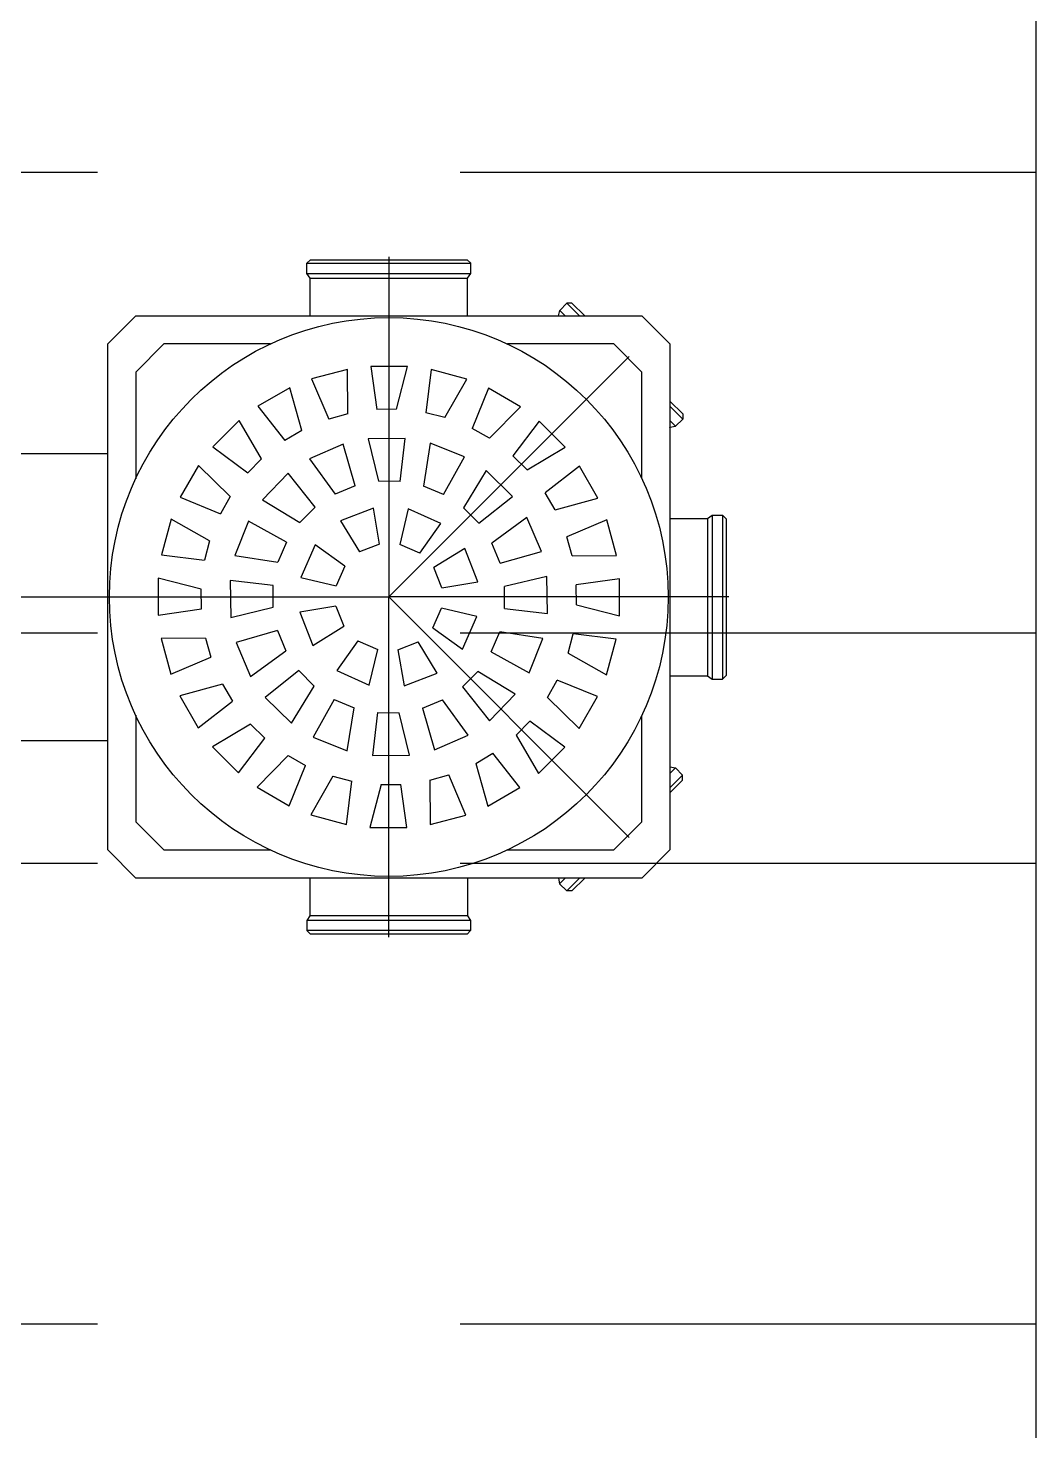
# Model space of a CAD drawing. Header units: millimetres. Extents: x -1292 to 2253, y 326 to 453.
# Drawn here: x 2098.7208 to 2098.9987, y 355.3288 to 355.7156 of the extents above; entities that cross this region are included whole.
import ezdxf

# ---------------------------------------------------------------- set-up
doc = ezdxf.new("R2010")
doc.units = ezdxf.units.MM
doc.header["$LTSCALE"] = 0.5
doc.linetypes.add('HIDDEN', pattern=[9.525, 6.35, -3.175])
doc.linetypes.add('HIDDENX2', pattern=[0.75, 0.5, -0.25])
for name, color, linetype in [('-HIDRO', 8, 'Continuous'), ('Eixo', 4, 'HIDDENX2'), ('Esgoto', 5, 'ByLayer')]:
    doc.layers.add(name, color=color, linetype=linetype)

msp = doc.modelspace()

# ---------------------------------------------------------------- linework, layer by layer
at = {"layer": '-HIDRO', "ltscale": 0.05}
msp.add_line((2098.99874, 355.77117), (2098.99874, 354.1712), dxfattribs=at)
at = {"layer": '-HIDRO', "linetype": 'HIDDEN', "ltscale": 0.05}
for p, q in [((2098.99874, 355.67575), (2097.64874, 355.67575)), ((2098.99874, 355.67575), (2098.82374, 355.67575)), ((2098.99874, 355.54875), (2097.64874, 355.54875)), ((2098.99874, 355.54875), (2098.82374, 355.54875)), ((2098.99874, 355.48525), (2097.64874, 355.48525)), ((2098.99874, 355.48525), (2098.82374, 355.48525)), ((2098.99874, 355.35825), (2097.64874, 355.35825)), ((2098.99874, 355.35825), (2098.82374, 355.35825))]:
    msp.add_line(p, q, dxfattribs=at)
at = {"layer": 'Eixo'}
for p in [(2098.82031, 355.65249), (2098.88661, 355.62504), (2098.68379, 355.55874), (2098.82031, 355.46499), (2098.88661, 355.49245), (2098.91406, 355.55874)]:
    msp.add_line(p, (2098.82031, 355.55874), dxfattribs=at)
at = {"layer": 'Esgoto', "color": 2}
for p, q in [((2098.79875, 355.65173), (2098.79775, 355.65073)), ((2098.79775, 355.64794), (2098.79775, 355.65073)), ((2098.79775, 355.65073), (2098.82035, 355.65073)), ((2098.79875, 355.65173), (2098.82035, 355.65173)), ((2098.82035, 355.65173), (2098.84195, 355.65173)), ((2098.82035, 355.65073), (2098.84295, 355.65073)), ((2098.84195, 355.65173), (2098.84295, 355.65073)), ((2098.84295, 355.64794), (2098.84295, 355.65073)), ((2098.79865, 355.64662), (2098.79775, 355.64794)), ((2098.79775, 355.64794), (2098.82035, 355.64794)), ((2098.79865, 355.63624), (2098.79865, 355.64662)), ((2098.79865, 355.64662), (2098.82035, 355.64662)), ((2098.82035, 355.64794), (2098.84295, 355.64794)), ((2098.82035, 355.64662), (2098.84205, 355.64662)), ((2098.84205, 355.64662), (2098.84295, 355.64794)), ((2098.84205, 355.63624), (2098.84205, 355.64662)), ((2098.86714, 355.63624), (2098.86743, 355.63777)), ((2098.86743, 355.63777), (2098.8694, 355.63974)), ((2098.86743, 355.63777), (2098.86895, 355.63624)), ((2098.87082, 355.63974), (2098.8694, 355.63974)), ((2098.8694, 355.63974), (2098.8729, 355.63624)), ((2098.87082, 355.63974), (2098.87432, 355.63624)), ((2098.74281, 355.62849), (2098.75056, 355.63624)), ((2098.75056, 355.63624), (2098.89006, 355.63624)), ((2098.77355, 355.63624), (2098.77354, 355.63625)), ((2098.77354, 355.63624), (2098.77354, 355.63625)), ((2098.89006, 355.63624), (2098.89781, 355.62849)), ((2098.74281, 355.48899), (2098.74281, 355.62849)), ((2098.75056, 355.62074), (2098.75831, 355.62849)), ((2098.78767, 355.62849), (2098.75831, 355.62849)), ((2098.88231, 355.62849), (2098.853, 355.62849)), ((2098.88231, 355.62849), (2098.89006, 355.62074)), ((2098.89781, 355.62849), (2098.89781, 355.48899)), ((2098.80888, 355.62149), (2098.79904, 355.61887)), ((2098.80898, 355.60928), (2098.80888, 355.62149)), ((2098.81533, 355.62233), (2098.817, 355.61043)), ((2098.82551, 355.62231), (2098.81533, 355.62233)), ((2098.82245, 355.61049), (2098.82551, 355.62231)), ((2098.83196, 355.62145), (2098.83049, 355.60953)), ((2098.84179, 355.6188), (2098.83196, 355.62145)), ((2098.75056, 355.62074), (2098.75056, 355.59134)), ((2098.79904, 355.61887), (2098.80373, 355.60781)), ((2098.83577, 355.60818), (2098.84179, 355.6188)), ((2098.89006, 355.59143), (2098.89006, 355.62074)), ((2098.79303, 355.6164), (2098.7842, 355.61132)), ((2098.79629, 355.60463), (2098.79303, 355.6164)), ((2098.84779, 355.6163), (2098.84328, 355.60516)), ((2098.8566, 355.6112), (2098.84779, 355.6163)), ((2098.7842, 355.61132), (2098.7916, 355.60185)), ((2098.80898, 355.60928), (2098.80373, 355.60781)), ((2098.82245, 355.61049), (2098.817, 355.61043)), ((2098.83577, 355.60818), (2098.83049, 355.60953)), ((2098.84804, 355.60249), (2098.8566, 355.6112)), ((2098.89781, 355.61275), (2098.90136, 355.6092)), ((2098.89781, 355.61133), (2098.90136, 355.60778)), ((2098.77904, 355.60737), (2098.77183, 355.60018)), ((2098.78523, 355.59685), (2098.77904, 355.60737)), ((2098.86175, 355.60723), (2098.85452, 355.59764)), ((2098.86894, 355.60002), (2098.86175, 355.60723)), ((2098.89781, 355.60738), (2098.89939, 355.60581)), ((2098.89781, 355.60551), (2098.89782, 355.60552)), ((2098.89781, 355.60552), (2098.89782, 355.60552)), ((2098.89782, 355.60552), (2098.89939, 355.60581)), ((2098.89939, 355.60581), (2098.90136, 355.60778)), ((2098.90136, 355.6092), (2098.90136, 355.60778)), ((2098.79629, 355.60463), (2098.7916, 355.60185)), ((2098.82483, 355.60246), (2098.81465, 355.60233)), ((2098.81465, 355.60233), (2098.81747, 355.59065)), ((2098.82347, 355.59062), (2098.82483, 355.60246)), ((2098.84804, 355.60249), (2098.84328, 355.60516)), ((2098.70228, 355.59834), (2098.74281, 355.59834)), ((2098.77183, 355.60018), (2098.78142, 355.59294)), ((2098.80776, 355.60086), (2098.7984, 355.59684)), ((2098.81103, 355.5894), (2098.80776, 355.60086)), ((2098.83176, 355.60118), (2098.82989, 355.58931)), ((2098.84122, 355.59741), (2098.83176, 355.60118)), ((2098.85842, 355.59383), (2098.86894, 355.60002)), ((2098.76786, 355.59503), (2098.76276, 355.58622)), ((2098.77657, 355.58647), (2098.76786, 355.59503)), ((2098.78523, 355.59685), (2098.78142, 355.59294)), ((2098.7984, 355.59684), (2098.80548, 355.58713)), ((2098.83543, 355.58699), (2098.84122, 355.59741)), ((2098.85842, 355.59383), (2098.85452, 355.59764)), ((2098.87289, 355.59485), (2098.86342, 355.58746)), ((2098.87797, 355.58603), (2098.87289, 355.59485)), ((2098.7926, 355.59285), (2098.78549, 355.58556)), ((2098.80001, 355.58352), (2098.7926, 355.59285)), ((2098.82347, 355.59062), (2098.81747, 355.59065)), ((2098.84713, 355.59357), (2098.84086, 355.58332)), ((2098.85442, 355.58646), (2098.84713, 355.59357)), ((2098.76276, 355.58622), (2098.77389, 355.58171)), ((2098.77657, 355.58647), (2098.77389, 355.58171)), ((2098.81103, 355.5894), (2098.80548, 355.58713)), ((2098.83543, 355.58699), (2098.82989, 355.58931)), ((2098.84509, 355.57905), (2098.85442, 355.58646)), ((2098.8662, 355.58277), (2098.86342, 355.58746)), ((2098.78549, 355.58556), (2098.79574, 355.57929)), ((2098.80001, 355.58352), (2098.79574, 355.57929)), ((2098.81612, 355.58325), (2098.80695, 355.57971)), ((2098.81779, 355.57334), (2098.81612, 355.58325)), ((2098.82569, 355.58302), (2098.82337, 355.57324)), ((2098.83468, 355.57904), (2098.82569, 355.58302)), ((2098.84509, 355.57905), (2098.84086, 355.58332)), ((2098.8662, 355.58277), (2098.87797, 355.58603)), ((2098.76026, 355.58022), (2098.75761, 355.57039)), ((2098.77088, 355.5742), (2098.76026, 355.58022)), ((2098.78165, 355.57965), (2098.77788, 355.57019)), ((2098.79207, 355.57386), (2098.78165, 355.57965)), ((2098.80695, 355.57971), (2098.81223, 355.57115)), ((2098.82885, 355.57085), (2098.83468, 355.57904)), ((2098.85841, 355.58066), (2098.8487, 355.57358)), ((2098.86244, 355.5713), (2098.85841, 355.58066)), ((2098.88044, 355.58002), (2098.86938, 355.57533)), ((2098.88306, 355.57017), (2098.88044, 355.58002)), ((2098.89781, 355.58041), (2098.90819, 355.58041)), ((2098.90819, 355.58041), (2098.90951, 355.58131)), ((2098.90819, 355.58041), (2098.90819, 355.55871)), ((2098.90951, 355.58131), (2098.9123, 355.58131)), ((2098.90951, 355.58131), (2098.90951, 355.55871)), ((2098.9133, 355.58031), (2098.9123, 355.58131)), ((2098.9123, 355.58131), (2098.9123, 355.55871)), ((2098.9133, 355.58031), (2098.9133, 355.55871)), ((2098.87085, 355.57008), (2098.86938, 355.57533)), ((2098.77088, 355.5742), (2098.76953, 355.56892)), ((2098.79207, 355.57386), (2098.78975, 355.56832)), ((2098.80002, 355.57311), (2098.79604, 355.56412)), ((2098.80821, 355.56728), (2098.80002, 355.57311)), ((2098.81779, 355.57334), (2098.81223, 355.57115)), ((2098.82885, 355.57085), (2098.82337, 355.57324)), ((2098.84128, 355.57211), (2098.83272, 355.56683)), ((2098.84482, 355.56294), (2098.84128, 355.57211)), ((2098.85097, 355.56803), (2098.8487, 355.57358)), ((2098.85097, 355.56803), (2098.86244, 355.5713)), ((2098.75761, 355.57039), (2098.76953, 355.56892)), ((2098.77788, 355.57019), (2098.78975, 355.56832)), ((2098.80821, 355.56728), (2098.80582, 355.5618)), ((2098.83491, 355.56127), (2098.83272, 355.56683)), ((2098.87085, 355.57008), (2098.88306, 355.57017)), ((2098.75675, 355.56394), (2098.75673, 355.55376)), ((2098.75675, 355.56394), (2098.75673, 355.55376)), ((2098.76857, 355.56088), (2098.75675, 355.56394)), ((2098.78844, 355.5619), (2098.7766, 355.56326)), ((2098.7766, 355.56326), (2098.77673, 355.55308)), ((2098.79604, 355.56412), (2098.80582, 355.5618)), ((2098.83491, 355.56127), (2098.84482, 355.56294)), ((2098.8639, 355.56441), (2098.85222, 355.56159)), ((2098.86403, 355.55423), (2098.8639, 355.56441)), ((2098.8839, 355.56373), (2098.872, 355.56206)), ((2098.88388, 355.55354), (2098.8839, 355.56373)), ((2098.76863, 355.55543), (2098.76857, 355.56088)), ((2098.78841, 355.5559), (2098.78844, 355.5619)), ((2098.85219, 355.55559), (2098.85222, 355.56159)), ((2098.87206, 355.55661), (2098.872, 355.56206)), ((2098.75673, 355.55376), (2098.76863, 355.55543)), ((2098.77673, 355.55308), (2098.78841, 355.5559)), ((2098.80572, 355.55622), (2098.79581, 355.55455)), ((2098.80572, 355.55622), (2098.80791, 355.55066)), ((2098.83242, 355.55021), (2098.83481, 355.55569)), ((2098.84459, 355.55337), (2098.83481, 355.55569)), ((2098.85219, 355.55559), (2098.86403, 355.55423)), ((2098.87206, 355.55661), (2098.88388, 355.55354)), ((2098.90819, 355.55871), (2098.90819, 355.53701)), ((2098.90951, 355.55871), (2098.90951, 355.53611)), ((2098.9123, 355.55871), (2098.9123, 355.53611)), ((2098.9133, 355.55871), (2098.9133, 355.53711)), ((2098.79581, 355.55455), (2098.79935, 355.54538)), ((2098.84061, 355.54438), (2098.84459, 355.55337)), ((2098.76978, 355.54741), (2098.75757, 355.54731)), ((2098.76978, 355.54741), (2098.77125, 355.54216)), ((2098.78966, 355.54946), (2098.77819, 355.54619)), ((2098.78966, 355.54946), (2098.79193, 355.5439)), ((2098.79935, 355.54538), (2098.80791, 355.55066)), ((2098.83242, 355.55021), (2098.84061, 355.54438)), ((2098.84856, 355.54363), (2098.85088, 355.54917)), ((2098.86275, 355.5473), (2098.85088, 355.54917)), ((2098.86975, 355.54329), (2098.8711, 355.54857)), ((2098.88302, 355.5471), (2098.8711, 355.54857)), ((2098.75757, 355.54731), (2098.76019, 355.53747)), ((2098.77819, 355.54619), (2098.78222, 355.53683)), ((2098.78222, 355.53683), (2098.79193, 355.5439)), ((2098.81178, 355.54664), (2098.80595, 355.53845)), ((2098.81178, 355.54664), (2098.81726, 355.54425)), ((2098.81494, 355.53447), (2098.81726, 355.54425)), ((2098.82284, 355.54415), (2098.8284, 355.54634)), ((2098.82284, 355.54415), (2098.82451, 355.53424)), ((2098.83368, 355.53778), (2098.8284, 355.54634)), ((2098.84856, 355.54363), (2098.85898, 355.53784)), ((2098.85898, 355.53784), (2098.86275, 355.5473)), ((2098.88037, 355.53727), (2098.88302, 355.5471)), ((2098.76019, 355.53747), (2098.77125, 355.54216)), ((2098.86975, 355.54329), (2098.88037, 355.53727)), ((2098.79554, 355.53844), (2098.78621, 355.53102)), ((2098.79554, 355.53844), (2098.79977, 355.53417)), ((2098.80595, 355.53845), (2098.81494, 355.53447)), ((2098.82451, 355.53424), (2098.83368, 355.53778)), ((2098.84062, 355.53397), (2098.84489, 355.5382)), ((2098.85514, 355.53193), (2098.84489, 355.5382)), ((2098.89781, 355.53701), (2098.90819, 355.53701)), ((2098.90819, 355.53701), (2098.90951, 355.53611)), ((2098.90951, 355.53611), (2098.9123, 355.53611)), ((2098.9133, 355.53711), (2098.9123, 355.53611)), ((2098.77443, 355.53472), (2098.76266, 355.53146)), ((2098.77443, 355.53472), (2098.77721, 355.53003)), ((2098.7935, 355.52392), (2098.79977, 355.53417)), ((2098.84062, 355.53397), (2098.84803, 355.52464)), ((2098.84803, 355.52464), (2098.85514, 355.53193)), ((2098.86406, 355.53102), (2098.86673, 355.53578)), ((2098.87787, 355.53127), (2098.86673, 355.53578)), ((2098.76266, 355.53146), (2098.76774, 355.52263)), ((2098.76774, 355.52263), (2098.77721, 355.53003)), ((2098.78621, 355.53102), (2098.7935, 355.52392)), ((2098.8052, 355.5305), (2098.79941, 355.52008)), ((2098.8052, 355.5305), (2098.81074, 355.52818)), ((2098.80887, 355.51631), (2098.81074, 355.52818)), ((2098.8296, 355.52809), (2098.83515, 355.53036)), ((2098.8296, 355.52809), (2098.83287, 355.51662)), ((2098.84223, 355.52065), (2098.83515, 355.53036)), ((2098.86406, 355.53102), (2098.87277, 355.52246)), ((2098.87277, 355.52246), (2098.87787, 355.53127)), ((2098.75056, 355.52619), (2098.75056, 355.49674)), ((2098.81716, 355.52687), (2098.8158, 355.51503)), ((2098.81716, 355.52687), (2098.82316, 355.52684)), ((2098.82598, 355.51516), (2098.82316, 355.52684)), ((2098.8554, 355.52064), (2098.85921, 355.52454)), ((2098.8688, 355.51731), (2098.85921, 355.52454)), ((2098.89006, 355.49674), (2098.89006, 355.5261)), ((2098.78221, 355.52366), (2098.77169, 355.51747)), ((2098.78221, 355.52366), (2098.78611, 355.51985)), ((2098.83287, 355.51662), (2098.84223, 355.52065)), ((2098.8554, 355.52064), (2098.86159, 355.51012)), ((2098.70228, 355.51914), (2098.74281, 355.51914)), ((2098.77169, 355.51747), (2098.77888, 355.51026)), ((2098.77888, 355.51026), (2098.78611, 355.51985)), ((2098.79941, 355.52008), (2098.80887, 355.51631)), ((2098.86159, 355.51012), (2098.8688, 355.51731)), ((2098.79259, 355.515), (2098.78403, 355.50629)), ((2098.79259, 355.515), (2098.79735, 355.51232)), ((2098.8158, 355.51503), (2098.82598, 355.51516)), ((2098.84434, 355.51286), (2098.84903, 355.51564)), ((2098.84434, 355.51286), (2098.8476, 355.50109)), ((2098.85642, 355.50617), (2098.84903, 355.51564)), ((2098.74281, 355.51198), (2098.74281, 355.51197)), ((2098.74281, 355.51197), (2098.74281, 355.51197)), ((2098.79284, 355.50119), (2098.79735, 355.51232)), ((2098.80486, 355.50931), (2098.79884, 355.49869)), ((2098.80486, 355.50931), (2098.81014, 355.50796)), ((2098.83165, 355.50821), (2098.8369, 355.50968)), ((2098.84159, 355.49862), (2098.8369, 355.50968)), ((2098.89781, 355.51192), (2098.89934, 355.51163)), ((2098.89934, 355.51163), (2098.89781, 355.51011)), ((2098.90131, 355.50966), (2098.89781, 355.50616)), ((2098.89934, 355.51163), (2098.90131, 355.50966)), ((2098.90131, 355.50824), (2098.90131, 355.50966)), ((2098.78403, 355.50629), (2098.79284, 355.50119)), ((2098.80867, 355.49604), (2098.81014, 355.50796)), ((2098.81818, 355.507), (2098.81512, 355.49518)), ((2098.81818, 355.507), (2098.82363, 355.50706)), ((2098.8253, 355.49516), (2098.82363, 355.50706)), ((2098.83165, 355.50821), (2098.83174, 355.496)), ((2098.8476, 355.50109), (2098.85642, 355.50617)), ((2098.90131, 355.50824), (2098.89781, 355.50474)), ((2098.79884, 355.49869), (2098.80867, 355.49604)), ((2098.83174, 355.496), (2098.84159, 355.49862)), ((2098.75056, 355.49674), (2098.75831, 355.48899)), ((2098.81512, 355.49518), (2098.8253, 355.49516)), ((2098.88231, 355.48899), (2098.89006, 355.49674)), ((2098.74281, 355.48899), (2098.75056, 355.48124)), ((2098.75831, 355.48899), (2098.78776, 355.48899)), ((2098.85291, 355.48899), (2098.88231, 355.48899)), ((2098.89006, 355.48124), (2098.89781, 355.48899)), ((2098.89006, 355.48124), (2098.75056, 355.48124)), ((2098.79858, 355.48124), (2098.79858, 355.47087)), ((2098.84198, 355.48124), (2098.84198, 355.47087)), ((2098.86708, 355.48124), (2098.86709, 355.48124)), ((2098.86709, 355.48124), (2098.86738, 355.47967)), ((2098.86709, 355.48124), (2098.86709, 355.48124)), ((2098.86895, 355.48124), (2098.86738, 355.47967)), ((2098.86738, 355.47967), (2098.86935, 355.4777)), ((2098.8729, 355.48124), (2098.86935, 355.4777)), ((2098.87432, 355.48124), (2098.87077, 355.4777)), ((2098.87077, 355.4777), (2098.86935, 355.4777)), ((2098.79858, 355.47087), (2098.79768, 355.46955)), ((2098.82028, 355.47087), (2098.79858, 355.47087)), ((2098.84198, 355.47087), (2098.82028, 355.47087)), ((2098.84198, 355.47087), (2098.84288, 355.46955)), ((2098.79768, 355.46955), (2098.79768, 355.46676)), ((2098.82028, 355.46955), (2098.79768, 355.46955)), ((2098.79868, 355.46576), (2098.79768, 355.46676)), ((2098.82028, 355.46676), (2098.79768, 355.46676)), ((2098.84288, 355.46955), (2098.82028, 355.46955)), ((2098.84288, 355.46676), (2098.82028, 355.46676)), ((2098.84188, 355.46576), (2098.84288, 355.46676)), ((2098.84288, 355.46955), (2098.84288, 355.46676)), ((2098.82028, 355.46576), (2098.79868, 355.46576)), ((2098.84188, 355.46576), (2098.82028, 355.46576))]:
    msp.add_line(p, q, dxfattribs=at)
msp.add_circle((2098.82031, 355.55874), 0.07703, dxfattribs=at)

doc.saveas('drawing.dxf')
